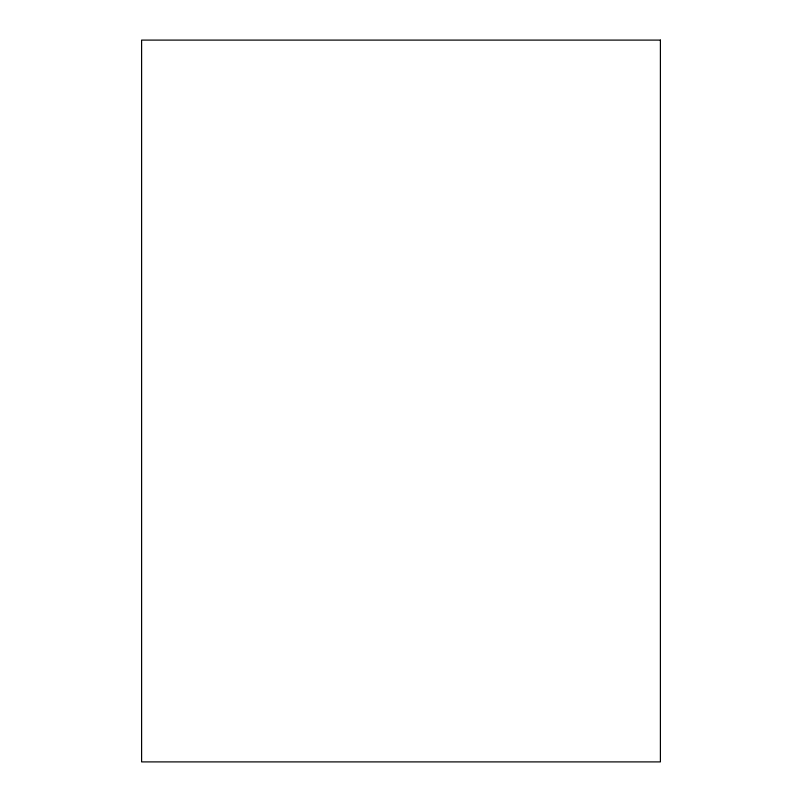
<?xml version="1.0" encoding="UTF-8"?>
<svg xmlns="http://www.w3.org/2000/svg" width="802" height="802" viewBox="0 0 802 802"><rect width="100%" height="100%" fill="white"/><g stroke="black" fill="none" stroke-linecap="round" stroke-linejoin="round"><path stroke-width="1.2" d="M660.397 40.1L141.603 40.1L141.603 761.9L660.397 761.9L660.397 40.1"/></g></svg>
